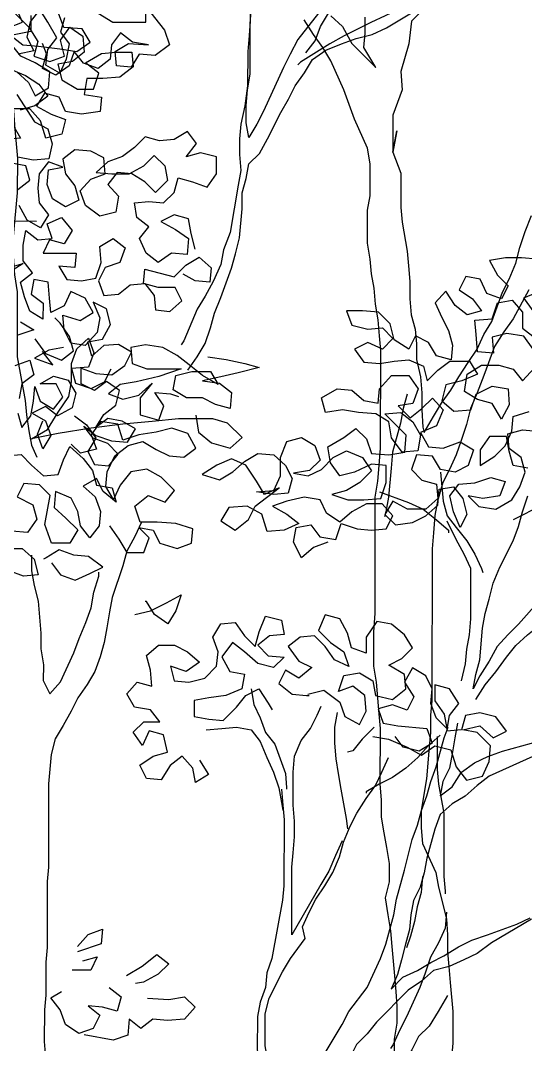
# Model space of a CAD drawing. Header units: inches. Extents: x 350994 to 353538, y 1581369 to 1583842.
# Drawn here: x 351499.661 to 351500.282, y 1583581 to 1583582.262 of the extents above; entities that cross this region are included whole.
import ezdxf

# ---------------------------------------------------------------- set-up
doc = ezdxf.new("R2010")
doc.units = ezdxf.units.IN
doc.header["$MEASUREMENT"] = 0
doc.linetypes.add('1', pattern=[0])
doc.layers.add('FOREST', color=96, linetype='Continuous')
doc.layers.add('TREE', color=81, linetype='1')

# ---------------------------------------------------------------- blocks, each defined once
blk = doc.blocks.new('TREE_4')
at = {"color": 94}
for points in [[(691.3, 6991.6), (630.5, 6913.6), (613.1, 6881.8), (598.6, 6852.9), (555.1, 6757.5), (540.7, 6728.6), (523.3, 6699.7), (517.5, 6731.5), (517.6, 6769.1), (520.5, 6803.8), (526.3, 6838.5), (526.4, 6948.4), (529.3, 6986)], [(647.8, 6884.7), (668, 6910.7), (679.6, 6942.5), (697, 6971.4), (717.3, 7000.2), (734.7, 7029.1), (778.1, 7115.8), (801.3, 7150.5), (818.6, 7179.4), (850.5, 7196.7), (882.3, 7211.2), (911.2, 7225.6), (940.1, 7242.9), (966.2, 7266), (989.3, 7289.1), (1015.4, 7312.2), (1047.2, 7338.2), (1073.2, 7364.2), (1084.8, 7381.6)], [(526.5, 7029.3), (526.4, 6954.2), (523.5, 6922.4), (520.6, 6887.7), (520.5, 6812.5), (514.7, 6769.1), (506, 6728.7), (503, 6696.9), (503, 6662.2), (505.9, 6627.5), (500.1, 6595.7), (482.6, 6491.6), (468.1, 6454), (462.3, 6422.2), (444.9, 6384.6), (427.6, 6352.9), (410.2, 6324), (381.2, 6254.6), (375.4, 6245.9)], [(389.8, 6191), (410.1, 6219.9), (427.5, 6248.8), (439.1, 6283.5), (447.8, 6315.3), (462.3, 6349.9), (485.4, 6413.5), (494.1, 6445.3), (502.8, 6480), (508.7, 6543.6), (508.7, 6578.3), (517.4, 6610.1), (523.2, 6641.9), (546.4, 6665), (563.8, 6696.8), (592.7, 6754.6), (610.1, 6783.5), (624.6, 6812.4), (644.9, 6841.3), (662.2, 6870.2), (691.2, 6890.4), (725.9, 6904.8), (757.7, 6916.4), (792.4, 6925), (824.2, 6939.4), (882.1, 6974.1)], [(46.5, 6966.2), (46.4, 6931.5), (3.1, 6922.8), (29.1, 6902.6), (63.8, 6899.6), (110, 6893.8), (147.6, 6888), (176.5, 6908.2), (159.2, 6937.1), (118.7, 6940.1), (107.2, 6971.9)], [(193.9, 6971.8), (225.7, 6951.5), (298, 6951.5), (298, 6986.2), (338.5, 6934.1), (350, 6902.3), (318.2, 6879.2), (283.5, 6882.1), (266.1, 6853.2), (234.3, 6856.1), (231.4, 6887.9), (260.4, 6905.3), (303.7, 6902.3), (269, 6908.1), (243, 6928.4), (222.8, 6902.4), (219.9, 6870.6), (193.8, 6850.4), (162, 6862), (141.8, 6888), (130.2, 6856.2), (101.3, 6836), (72.4, 6850.5), (81.1, 6882.3), (72.4, 6905.4)], [(960.2, 7063.6), (937.1, 7037.6), (911, 7014.5), (879.2, 6997.2), (850.3, 6979.9), (821.3, 6965.5), (789.5, 6951), (731.7, 6922.2), (699.8, 6904.8), (636.2, 6864.4), (630.4, 6858.7)], [(-14.3, 6893.9), (-14.3, 6859.2), (-5.7, 6824.5), (2.9, 6792.7), (8.7, 6758), (11.5, 6717.5), (17.3, 6653.9), (17.2, 6578.8), (8.4, 6483.4), (8.4, 6440), (11.3, 6399.5), (17, 6361.9), (16.9, 6220.2), (34.1, 6124.8), (37, 6093), (42.7, 6058.3), (48.5, 6026.5), (60, 6000.5)], [(696, 5814.8), (664.1, 5803.3), (638.1, 5780.2), (620.8, 5814.9), (626.6, 5846.7), (658.4, 5852.5), (678.6, 5826.4), (713.3, 5820.6), (724.9, 5855.3), (759.6, 5843.7), (791.4, 5840.8), (823.2, 5843.6), (837.7, 5872.5), (814.6, 5898.6), (779.9, 5898.6), (748.1, 5881.3), (722, 5858.2), (693.1, 5878.4), (678.7, 5907.4), (644, 5913.2), (606.4, 5904.5), (574.6, 5893), (606.4, 5875.6), (632.4, 5855.4), (600.6, 5840.9), (563, 5838.1), (551.4, 5875.7), (519.7, 5893.1), (479.2, 5890.2), (461.8, 5861.3), (493.6, 5841), (522.5, 5864.1), (537, 5893), (589.1, 5933.5), (557.3, 5919), (539.9, 5948), (516.8, 5982.7), (485.1, 5997.2), (453.2, 5982.7), (421.4, 5962.5), (459, 5950.9), (487.9, 5968.3), (514, 5991.4), (542.9, 6008.7), (577.6, 6005.8), (603.6, 5982.6), (618, 5953.7), (609.3, 5921.9), (577.5, 5919), (539.9, 5924.8), (577.5, 5927.7), (592, 5959.5), (592, 6000), (606.5, 6034.7), (638.3, 6043.3), (667.2, 6025.9), (678.8, 5994.1), (655.6, 5971), (620.9, 5965.2), (652.7, 5959.4), (681.6, 5973.9), (707.7, 5999.9), (736.6, 6014.3), (771.3, 5999.8), (791.5, 5970.9), (765.5, 5944.9), (736.5, 5927.6), (704.7, 5918.9), (739.4, 5907.3), (774.1, 5907.3), (811.7, 5910.1), (823.3, 5944.8), (823.3, 5982.4), (791.5, 5985.3), (753.9, 5968), (722.1, 5959.4), (701.9, 5988.3), (696.1, 6023), (730.9, 6043.2), (756.9, 6063.4), (780, 6040.3), (791.5, 6008.5), (829.1, 6005.5), (863.8, 6011.3), (866.8, 6048.9), (820.5, 6095.2), (855.2, 6098), (881.2, 6077.8), (898.6, 6048.8), (892.7, 6014.2), (858, 6011.3), (834.9, 6043.1), (829.2, 6077.8), (800.3, 6095.2), (762.7, 6098.1), (728, 6103.9), (690.4, 6098.2), (681.8, 6130), (716.5, 6150.2), (748.3, 6147.3), (774.3, 6124.1), (806.1, 6118.3), (809, 6150.1), (835.1, 6179), (872.7, 6179), (892.9, 6150), (881.3, 6118.2), (849.5, 6112.5), (875.5, 6086.4), (901.5, 6106.7), (924.7, 6129.8), (947.8, 6103.7), (933.3, 6069), (898.6, 6054.6), (915.9, 6022.8), (947.7, 6019.9), (985.3, 6034.3), (1014.2, 6016.9), (1002.6, 5982.2), (973.7, 5967.8), (941.9, 5973.6), (924.5, 6002.6), (889.8, 6005.5), (878.3, 5973.7), (901.4, 5950.5), (933.2, 5941.8), (936, 5910), (910, 5886.9), (869.5, 5887), (837.7, 5904.3), (820.3, 5875.4), (843.4, 5852.3), (881, 5858), (910, 5872.5), (936, 5895.6), (938.9, 5930.3), (970.7, 5936), (991, 5910), (999.6, 5875.3), (985.1, 5846.4), (970.7, 5881.1), (962, 5915.8), (982.3, 5941.8), (1017, 5944.6), (1051.7, 5956.2), (1083.5, 5947.5), (1071.9, 5915.7), (1034.3, 5909.9), (1002.5, 5915.7), (1025.6, 5892.6), (1063.2, 5886.8), (1097.9, 5907), (1115.3, 5935.9), (1126.9, 5967.7), (1118.3, 5999.5), (1092.3, 6019.8), (1089.4, 6051.6), (1121.2, 6060.2), (1153, 6057.3)], [(1132.7, 5976.3), (1100.9, 5982.2), (1092.2, 6014), (1086.5, 6045.8), (1048.9, 6045.8), (1028.6, 6016.9), (1028.6, 5982.2), (1060.4, 6002.4), (1083.6, 6025.5), (1098.1, 6057.3), (1101, 6089.1), (1135.7, 6100.7)], [(1153.3, 6433.2), (1118.7, 6436.1), (1084, 6436.1), (1049.3, 6430.4), (1066.6, 6398.5), (1089.7, 6375.4), (1075.2, 6346.5), (1043.4, 6358.1), (1029, 6389.9), (997.2, 6395.7), (982.7, 6366.8), (1011.6, 6346.5), (1031.8, 6320.5), (1000, 6311.9), (974, 6332.1), (953.8, 6363.9), (930.6, 6337.9), (945.1, 6306.1), (959.5, 6277.2), (968.1, 6245.4), (965.2, 6213.6), (933.4, 6222.3), (916.1, 6251.2), (887.2, 6265.7), (872.7, 6236.8), (840.9, 6257.1), (832.3, 6291.8), (806.3, 6317.8), (771.6, 6320.7), (736.9, 6320.8), (748.4, 6289), (783.1, 6280.3), (814.9, 6283.1), (838, 6260), (814.9, 6236.9), (783.1, 6251.3), (754.2, 6236.9), (774.4, 6208), (809.1, 6205.1), (840.9, 6210.8), (872.7, 6213.7), (904.5, 6199.2), (913.1, 6167.4), (936.3, 6190.5), (962.3, 6210.7), (1005.7, 6210.7), (1023, 6181.7), (988.3, 6167.3), (953.6, 6158.7), (944.9, 6124), (970.9, 6100.8), (1008.5, 6103.7), (1020.1, 6138.4), (1054.8, 6155.7), (1089.5, 6149.9), (1092.3, 6115.2), (1075, 6083.4), (1054.8, 6118.1), (1023, 6126.8), (994.1, 6144.2), (999.9, 6181.7), (1031.7, 6202), (1069.3, 6201.9), (1101.1, 6193.2), (1121.3, 6167.2), (1147.3, 6196.1)], [(1144.5, 6236.6), (1124.3, 6265.5), (1086.7, 6271.3), (1054.9, 6262.7), (1057.7, 6228), (1023.1, 6230.9), (1020.2, 6268.5), (1017.3, 6300.3), (1054.9, 6303.1), (1066.5, 6337.8), (1098.3, 6343.6), (1121.4, 6317.5), (1121.4, 6282.8), (1150.3, 6259.7)], [(1144.6, 6320.4), (1124.4, 6349.3), (1159.1, 6363.8)], [(444.7, 6084), (369.5, 6084), (311.7, 6078.3), (248, 6072.6), (178.6, 6064), (106.3, 6052.5), (48.5, 6040.9), (83.2, 6061.2), (106.4, 6098.7), (129.6, 6133.4), (135.4, 6165.2), (135.4, 6205.7), (147, 6237.5), (173, 6260.6), (184.6, 6228.8), (173, 6197), (135.4, 6194.1), (144, 6162.3), (178.7, 6150.7), (207.6, 6165.1), (222.1, 6194)], [(118.1, 6240.4), (86.3, 6234.6), (54.5, 6217.3), (94.9, 6202.8), (74.7, 6228.9), (71.8, 6231.8)], [(433.2, 6219.9), (473.7, 6214), (514.2, 6205.3), (546, 6196.6), (499.7, 6185.1), (462.1, 6176.5), (421.6, 6167.8), (459.2, 6162), (485.2, 6141.7), (482.3, 6107), (450.5, 6115.8), (421.6, 6130.2), (386.9, 6130.3), (358, 6147.6), (363.8, 6179.4), (398.5, 6188.1), (439, 6188), (456.3, 6159.1), (421.6, 6179.4), (392.7, 6202.5), (366.7, 6222.8), (334.9, 6240.2), (297.4, 6246), (265.5, 6240.2), (268.4, 6205.5), (300.2, 6194), (375.4, 6193.9), (326.2, 6176.6), (277, 6165.1), (242.3, 6159.3), (216.3, 6139.1), (248.1, 6127.5), (282.8, 6136.1), (311.7, 6162.1), (285.7, 6130.4), (285.6, 6092.8), (326.1, 6081.2), (337.7, 6113), (317.5, 6141.9), (352.2, 6139), (369.5, 6133.2)], [(-6.5, 6003.4), (25.3, 6006.3), (48.5, 5983.1), (74.5, 5960), (106.3, 5962.8), (117.9, 5994.6), (132.3, 6023.5), (161.2, 5997.5), (181.4, 5971.4), (190.1, 5939.6), (224.8, 5933.8), (233.4, 5902), (204.5, 5925.2), (190.1, 5954.1), (161.2, 5936.8), (187.2, 5913.6), (198.7, 5881.8), (195.8, 5850), (175.5, 5824), (155.3, 5850), (149.6, 5881.8), (135.1, 5910.8), (100.4, 5925.2), (97.5, 5890.6), (123.5, 5867.4), (149.5, 5841.4), (132.2, 5812.5), (91.7, 5812.5), (77.3, 5853), (88.9, 5916.6), (65.8, 5939.7), (31.1, 5942.7), (16.6, 5913.8), (51.3, 5896.4), (59.9, 5864.6), (39.6, 5835.7), (5, 5838.6)], [(-6.6, 5801), (28.1, 5801), (54.1, 5777.8), (62.7, 5743.1), (30.9, 5740.3), (-0.9, 5751.9)], [(407.1, 6092.7), (412.8, 6055.1), (441.7, 6031.9), (482.2, 6020.3), (508.2, 6043.4), (476.5, 6075.2), (444.7, 6084)], [(218.9, 5850), (239.1, 5821), (256.5, 5792.1), (294, 5792.1), (305.6, 5823.9), (282.5, 5847), (314.3, 5841.2), (328.8, 5812.3), (366.3, 5800.7), (398.1, 5812.2), (401.1, 5844), (363.5, 5855.6), (323, 5858.5), (285.4, 5858.6), (273.9, 5893.3), (302.8, 5916.4), (340.4, 5901.9), (360.7, 5927.9), (331.8, 5956.8), (300, 5974.2), (265.3, 5968.5), (242.1, 5939.6), (227.7, 5907.8), (210.3, 5936.7), (213.2, 5968.5), (230.6, 6003.2), (259.6, 6026.3), (291.4, 6034.9), (320.3, 6017.6), (349.2, 6003.1), (381, 6000.2), (407, 6020.4), (389.7, 6052.2), (355, 6063.8), (320.3, 6055.2), (282.7, 6049.4), (248, 6037.9), (236.5, 6072.6), (198.9, 6078.4), (178.6, 6049.5), (190.2, 6017.7), (155.5, 6009), (135.2, 6029.3)], [(941.9, 5967.8), (947.6, 5904.2), (956.2, 5872.4), (976.4, 5846.4), (999.5, 5817.4), (1016.9, 5788.5), (1031.3, 5756.7), (1034.2, 5748)], [(1158.4, 5687.2), (1112.1, 5635.2), (1089, 5612.1), (1065.8, 5586.1), (1048.5, 5554.3), (1028.2, 5522.5), (1013.7, 5493.6), (1019.5, 5525.4), (1028.2, 5557.2), (1034.1, 5626.6), (1039.9, 5658.4), (1048.6, 5690.2), (1057.3, 5724.9), (1071.8, 5759.6), (1100.7, 5817.4), (1112.3, 5849.1), (1121, 5880.9), (1132.6, 5915.6)], [(1262.8, 5950.2), (1230.9, 5927.1), (1196.2, 5912.7), (1164.4, 5895.4), (1100.8, 5863.6)], [(808.8, 5924.6), (872.4, 5901.4), (904.2, 5886.9), (933.1, 5863.8), (959.1, 5840.6), (959.1, 5834.8)], [(288.3, 5858.6), (273.8, 5826.8), (256.5, 5795), (247.8, 5763.2), (224.6, 5693.8), (218.8, 5662), (212.9, 5627.3), (207.1, 5595.5), (198.4, 5563.7), (186.8, 5532), (169.5, 5503.1), (149.2, 5474.2), (134.7, 5445.3), (117.3, 5413.5), (100, 5384.6), (91.2, 5349.9), (85.4, 5286.3), (85.2, 5104.1), (82.3, 5072.3), (82.2, 4927.8), (79.3, 4896), (79.2, 4823.7), (76.3, 4791.9), (76.2, 4722.5), (79.1, 4687.8)], [(987.7, 5511), (996.4, 5548.6), (999.3, 5580.4), (1005.1, 5612.2), (1008.1, 5646.9), (1008.2, 5756.7), (993.7, 5788.5), (976.4, 5820.4), (956.2, 5860.9)], [(48.3, 5786.5), (48.2, 5751.8), (54, 5720), (62.6, 5685.3), (68.4, 5615.9), (68.3, 5581.2), (74.1, 5546.5), (74, 5511.8), (88.5, 5482.9), (111.6, 5508.9), (140.6, 5572.5), (152.2, 5604.3), (166.7, 5638.9), (178.3, 5670.7), (184.1, 5705.4), (195.7, 5740.1), (195.7, 5748.8)], [(91.6, 5769.1), (111.8, 5743.1), (143.6, 5731.5), (175.5, 5745.9), (204.4, 5760.3), (172.6, 5783.5), (140.8, 5786.4), (109, 5798), (80.1, 5780.7), (74.3, 5777.8)], [(1019.5, 5470.5), (1039.7, 5502.3), (1062.9, 5531.1), (1086.1, 5562.9), (1106.3, 5588.9), (1132.4, 5612), (1161.3, 5635.1), (1187.3, 5658.3), (1213.4, 5684.2), (1239.4, 5707.4), (1268.4, 5724.7), (1300.2, 5739.1), (1332, 5750.6), (1363.8, 5759.3), (1395.6, 5762.1), (1427.4, 5770.8), (1462.1, 5776.5), (1493.9, 5782.3), (1566.2, 5782.2), (1598, 5770.6), (1609.6, 5762)], [(-106.2, 4381.5), (-80.2, 4358.3), (-60, 4320.7), (-8, 4268.6), (-34, 4312), (-31.1, 4343.8), (-31.1, 4378.5)], [(273.7, 5656.2), (308.4, 5664.8), (343.1, 5682.2), (374.9, 5699.5), (363.3, 5664.8), (345.9, 5635.9), (317.1, 5656.2), (299.7, 5685.1), (296.8, 5685.1)], [(2022.5, 5163.1), (2013.8, 5197.8), (2008.1, 5229.6), (1976.3, 5238.3), (1947.3, 5223.9), (1979.1, 5206.5), (2008, 5186.2), (2005.1, 5151.5), (1970.4, 5154.4), (1941.5, 5134.2), (1915.5, 5154.5), (1901.1, 5186.3), (1921.3, 5212.3), (1895.3, 5232.6), (1889.6, 5264.4), (1921.4, 5267.3), (1953.2, 5264.3), (1976.3, 5287.4), (1985, 5319.2), (2016.8, 5310.5), (2048.6, 5298.9), (2068.9, 5327.8), (2068.9, 5365.4), (2034.2, 5374.1), (2002.4, 5365.5), (2025.6, 5394.4), (2005.4, 5420.4), (1976.4, 5403.1), (1944.6, 5400.2), (1912.8, 5408.9), (1889.7, 5385.8), (1863.6, 5365.6), (1831.8, 5354.1), (1805.8, 5331), (1840.5, 5328), (1878.1, 5328), (1909.9, 5345.3), (1933, 5368.4), (1956.1, 5345.3), (1961.9, 5313.5), (1935.8, 5287.5), (1912.7, 5310.6), (1883.8, 5328), (1852, 5330.9), (1831.8, 5304.9), (1854.9, 5278.9), (1849.1, 5244.2), (1814.4, 5235.5), (1782.6, 5258.7), (1771, 5290.5), (1794.2, 5316.5), (1826, 5328.1), (1823.1, 5362.8), (1794.3, 5377.2), (1759.6, 5380.2), (1733.5, 5359.9), (1739.3, 5328.1), (1759.5, 5302.1), (1768.1, 5270.3), (1739.2, 5255.9), (1710.3, 5273.2), (1698.8, 5305), (1701.7, 5336.8), (1733.5, 5342.6), (1701.7, 5354.2), (1681.4, 5328.2), (1678.5, 5296.4), (1681.4, 5264.6), (1701.6, 5238.5), (1684.2, 5209.6), (1655.3, 5227), (1638, 5258.8)], [(1635.2, 5293.5), (1661.2, 5313.8), (1652.5, 5345.6), (1620.7, 5351.4)], [(1632.5, 5550.9), (1658.5, 5527.7), (1672.9, 5498.8), (1701.9, 5516.1), (1704.8, 5550.8), (1673, 5571.1), (1641.2, 5585.6), (1618.1, 5614.5)], [(1629.7, 5678.1), (1658.6, 5649.1), (1678.8, 5617.3), (1670.1, 5585.5), (1704.8, 5573.9), (1736.6, 5585.5), (1728, 5620.2), (1748.2, 5649.1), (1777.1, 5628.8), (1780, 5594.1), (1754, 5573.9), (1722.1, 5568.1), (1730.8, 5533.4), (1765.5, 5513.2), (1800.2, 5513.1), (1811.8, 5547.8), (1782.9, 5571), (1817.6, 5591.2), (1849.4, 5594), (1884.1, 5594), (1886.9, 5562.2), (1858, 5539.1), (1820.4, 5536.2), (1785.7, 5536.3), (1779.9, 5501.6), (1817.5, 5495.8), (1814.6, 5464), (1774.1, 5458.2), (1739.4, 5464), (1725, 5495.8), (1693.2, 5504.5), (1675.8, 5475.7), (1707.6, 5458.3), (1739.4, 5446.7), (1730.7, 5414.9), (1696, 5406.2), (1684.4, 5443.8), (1661.3, 5469.9), (1626.6, 5469.9)], [(1623.7, 5435.2), (1641, 5406.3), (1609.2, 5403.4)], [(415.1, 5338), (435.3, 5306.2), (406.3, 5288.9), (400.6, 5320.7), (377.5, 5346.7), (351.4, 5326.5), (331.2, 5294.7), (299.4, 5297.7), (284.9, 5326.6), (313.9, 5346.8), (345.7, 5355.4), (337, 5393), (305.3, 5401.7), (290.8, 5369.9), (270.6, 5398.9), (293.7, 5422), (328.4, 5422), (308.2, 5448), (273.5, 5453.8), (256.2, 5482.7), (279.3, 5508.7), (311.1, 5500), (308.3, 5534.7), (299.6, 5566.5), (325.7, 5589.6), (360.4, 5589.6), (389.3, 5575.1), (415.3, 5552), (386.3, 5531.8), (351.6, 5543.4), (360.3, 5511.6), (392.1, 5508.6), (426.8, 5517.3), (452.8, 5543.3), (455.8, 5575.1), (444.2, 5606.9), (461.6, 5635.8), (493.4, 5638.6), (513.6, 5609.7), (536.7, 5586.6), (545.4, 5618.4), (559.9, 5653), (594.6, 5644.3), (600.4, 5612.5), (568.6, 5609.7), (542.5, 5589.5), (565.6, 5566.3), (600.3, 5563.4), (577.2, 5540.3), (542.5, 5549), (513.6, 5575), (487.6, 5595.3), (464.4, 5563.5), (481.7, 5531.7), (513.5, 5525.9), (507.7, 5494.1), (473, 5479.6), (435.4, 5473.9), (403.6, 5468.1), (403.6, 5433.4), (435.4, 5427.6), (467.2, 5424.7), (496.1, 5453.6), (516.4, 5479.6), (545.3, 5494), (565.5, 5462.2), (574.2, 5447.7)], [(652.3, 5482.4), (687, 5491), (721.7, 5465), (733.2, 5433.1), (765, 5415.8), (779.5, 5444.7), (776.6, 5479.4), (750.6, 5499.6), (718.8, 5488.1), (730.4, 5522.8), (765.1, 5528.5), (794, 5511.2), (799.7, 5479.3), (837.3, 5470.6), (866.2, 5493.7), (863.4, 5525.5), (828.7, 5545.8), (857.6, 5560.2), (880.8, 5583.4), (863.5, 5612.3), (834.6, 5635.4), (802.8, 5641.3), (779.6, 5606.6), (779.6, 5571.9), (747.8, 5583.5), (739.1, 5615.3), (721.8, 5647.1), (690, 5655.8), (675.5, 5621.1), (701.5, 5595.1), (730.4, 5574.8), (742, 5543), (710.2, 5557.5), (690, 5586.4), (666.9, 5609.6), (635, 5606.7), (609, 5586.5), (632.1, 5554.7), (661, 5540.2), (632.1, 5517.1), (603.2, 5534.5), (588.7, 5505.6), (617.6, 5482.4), (649.4, 5479.5), (655.2, 5479.5)], [(793.9, 5389.7), (828.6, 5383.9), (869, 5366.5), (900.8, 5349.1), (929.7, 5369.4), (964.4, 5360.7), (976, 5323.1), (999.1, 5294.1), (1033.8, 5302.8), (1048.3, 5334.6), (1051.2, 5369.2), (1022.3, 5398.2), (990.5, 5404), (1028.1, 5412.6), (1057, 5386.6), (1085.9, 5401), (1062.8, 5432.8), (1028.1, 5441.5), (996.3, 5435.8), (987.6, 5404), (955.8, 5401.1), (961.6, 5435.8), (981.9, 5461.8), (961.7, 5493.7), (929.9, 5502.4), (929.8, 5467.7), (950, 5438.7), (955.8, 5406.9), (932.7, 5430.1), (921.2, 5461.9), (924.1, 5493.7), (909.6, 5522.6), (880.7, 5540), (863.4, 5508.2), (883.6, 5476.4), (869.1, 5447.5), (837.3, 5459.1), (805.5, 5450.4), (817, 5418.6), (848.8, 5412.8), (912.4, 5407), (924, 5375.1), (895, 5357.8), (860.4, 5366.5), (843, 5389.7)], [(528, 5494.1), (533.7, 5459.4), (548.1, 5430.4), (559.7, 5398.6), (579.9, 5372.6), (603, 5308.9), (605.8, 5277.1), (605.8, 5274.2)], [(978.9, 5418.5), (973.1, 5386.7), (967.3, 5352), (961.5, 5320.2), (947, 5291.3), (941.2, 5259.5), (967.2, 5279.7), (987.5, 5311.5), (1016.4, 5331.7), (1045.4, 5346.1), (1077.2, 5357.7), (1140.8, 5374.9), (1175.5, 5386.5), (1239.1, 5403.8), (1268.1, 5418.2), (1297, 5435.5), (1323, 5455.7), (1337.5, 5470.2)], [(727.2, 5161.4), (712.7, 5129.6), (698.2, 5094.9), (680.8, 5066), (617.1, 4956.2), (617.2, 5034.3), (617.2, 5103.6), (620.2, 5135.4), (623.1, 5170.1), (623.1, 5204.8), (620.3, 5239.5), (620.3, 5311.8), (623.2, 5346.5), (637.7, 5381.2), (658, 5407.2), (672.5, 5436.1), (681.2, 5456.3)], [(715.9, 5441.8), (710, 5410), (710, 5375.3), (712.9, 5340.6), (718.6, 5308.8), (724.4, 5274.1), (735.9, 5210.5), (738.8, 5187.4)], [(1143.7, 5346), (1048.2, 5302.7), (1022.2, 5282.5), (996.1, 5259.4), (967.2, 5242.1), (941.2, 5219), (929.6, 5187.2), (912.2, 5123.6), (906.4, 5091.8), (897.7, 5060), (883.2, 5031.1), (877.4, 4999.3), (874.4, 4967.5), (865.7, 4935.7), (857, 4901), (848.3, 4869.2), (833.8, 4837.4), (859.9, 4863.4), (891.7, 4877.9), (920.6, 4895.2), (949.6, 4909.6), (981.4, 4929.8), (1010.3, 4944.3), (1045, 4955.8), (1108.6, 4978.9), (1137.6, 4993.3)], [(429.6, 5404.5), (464.3, 5407.4), (496.1, 5410.2), (527.9, 5404.4), (548.1, 5378.4), (562.5, 5343.7), (577, 5311.9), (588.5, 5277.1), (594.2, 5245.3), (597.1, 5228)], [(645.7, 4612.1), (654.4, 4646.8), (671.8, 4675.7), (692, 4701.7), (726.8, 4759.5), (741.3, 4788.4), (781.8, 4840.4), (810.8, 4904), (822.4, 4935.8), (839.8, 4999.4), (845.6, 5034), (863, 5097.6), (871.7, 5132.3), (880.4, 5164.1), (892, 5195.9), (900.7, 5227.7), (912.3, 5259.5), (921, 5291.3), (932.6, 5323.1), (950, 5386.7), (958.7, 5409.8)], [(796.8, 5410), (770.7, 5384), (750.5, 5358), (738.9, 5355.1)], [(941.3, 5392.5), (915.3, 5369.4), (892.1, 5343.4), (866.1, 5320.3), (837.2, 5300.1), (808.2, 5285.6), (779.3, 5268.3), (779.3, 5265.4)], [(573.4, 4545.7), (573.4, 4615.1), (570.6, 4646.9), (564.8, 4681.6), (559.1, 4713.4), (559.1, 4782.8), (567.8, 4817.4), (596.8, 4875.2), (614.2, 4904.1), (646, 4947.5), (640.3, 4973.5), (654.7, 5005.3), (669.2, 5034.2), (689.5, 5063.1), (706.9, 5092), (721.3, 5126.7), (730.1, 5158.5), (744.5, 5193.2), (759, 5222.1), (779.3, 5253.8), (799.6, 5282.7), (814, 5311.6), (828.5, 5343.4)], [(33.3, 2036.5), (33.4, 2143.5), (39.2, 2178.2), (39.2, 2215.8), (36.4, 2247.6), (33.5, 2282.3), (27.8, 2345.9), (24.9, 2380.6), (19.2, 2415.3), (13.4, 2452.9), (22.1, 2487.6), (22.2, 2528), (16.4, 2562.7), (10.7, 2594.5), (4.9, 2629.3), (4.9, 2666.8), (2.1, 2701.5), (2.2, 2823), (-0.7, 2854.8), (-6.4, 2924.2), (-12.1, 2958.9), (-12.1, 3034), (-9.1, 3074.5), (-8.9, 3329), (-3.1, 3363.6), (-0.2, 3398.3), (2.8, 3435.9), (3, 3649.9), (0.1, 3681.7), (-2.8, 3716.4), (-8.5, 3751.1), (-11.4, 3785.8), (-17.1, 3817.6), (-20, 3849.4), (-25.7, 3884.1), (-25.7, 3956.4), (-19.9, 3988.2), (-19.8, 4057.6), (-25.6, 4092.3), (-54.4, 4155.9), (-77.5, 4219.5), (-106.3, 4283.2), (-123.7, 4312.1), (-143.9, 4341), (-164.1, 4372.9)], [(594.3, 5274.3), (597.1, 5239.6), (600, 5207.7), (599.9, 5063.2), (596.9, 5031.4), (573.7, 4904.2), (562.1, 4872.4), (559.2, 4840.6), (547.6, 4808.8), (541.8, 4777), (541.7, 4704.7), (547.5, 4672.9), (550.3, 4641.1), (550.2, 4537)], [(1675.6, 5224.1), (1597.5, 5224.2)], [(1582.9, 5114.3), (1646.6, 5131.6), (1614.7, 5111.4)], [(1640.7, 5004.4), (1669.6, 4987), (1634.9, 4975.5)], [(1140.5, 4990.4), (1053.7, 4938.4), (1021.8, 4915.3), (992.9, 4900.9), (961.1, 4886.5), (926.4, 4877.8), (900.4, 4854.7), (871.4, 4834.5), (802, 4765.2), (781.7, 4739.2), (758.6, 4716.1), (744.1, 4687.2)], [(1759, 4799), (1785, 4778.7), (1805.2, 4749.8), (1787.9, 4720.9), (1802.3, 4692), (1834.1, 4689.1), (1854.4, 4715.1), (1831.3, 4738.2), (1799.5, 4749.8), (1779.2, 4775.9), (1805.2, 4755.6), (1839.9, 4744), (1874.6, 4741.1), (1892, 4770), (1863.1, 4787.4), (1831.3, 4793.2), (1805.3, 4772.9), (1822.6, 4801.8), (1848.7, 4822.1), (1857.4, 4853.9), (1828.5, 4874.1), (1802.4, 4853.9), (1773.5, 4868.4), (1773.6, 4903.1), (1805.4, 4891.5), (1840.1, 4888.6), (1869, 4908.8), (1883.5, 4937.7), (1854.6, 4955.1), (1822.8, 4952.2), (1796.7, 4929.1), (1788.1, 4960.9), (1819.9, 4966.7), (1837.3, 4998.4), (1828.6, 5033.1), (1799.7, 5047.6), (1814.2, 5012.9), (1808.3, 4981.1), (1782.3, 4952.2), (1750.5, 4958), (1736.1, 4987), (1733.2, 5018.8), (1770.8, 5007.2), (1799.7, 5024.5), (1782.4, 5056.3), (1750.6, 5070.8), (1736.1, 5039), (1707.2, 5024.6), (1704.3, 5056.4), (1701.5, 5091.1), (1669.7, 5096.9), (1663.9, 5065.1), (1689.9, 5044.8), (1689.8, 5010.1), (1660.9, 5027.5), (1649.4, 5059.3), (1640.7, 5091.1), (1666.8, 5111.4), (1646.6, 5137.4), (1646.6, 5172.1), (1652.4, 5203.9), (1678.4, 5183.6), (1710.2, 5186.5), (1698.7, 5218.3), (1730.5, 5232.7), (1753.6, 5203.8), (1736.2, 5174.9), (1704.4, 5183.6), (1690, 5154.7), (1762.2, 5154.6), (1759.3, 5122.8), (1724.6, 5125.8), (1742, 5096.8), (1773.8, 5093.9), (1805.6, 5099.7), (1817.2, 5134.3), (1814.3, 5169), (1843.2, 5186.4), (1869.2, 5166.1), (1857.6, 5134.3), (1825.8, 5122.8), (1811.3, 5093.9), (1822.9, 5062.1), (1854.7, 5064.9), (1880.7, 5085.1), (1912.5, 5088), (1932.7, 5062), (1935.6, 5030.2), (1967.4, 5027.2), (1993.5, 5050.3), (1979, 5079.3), (1941.4, 5079.3), (1909.6, 5088), (1912.6, 5119.8), (1976.2, 5102.4), (2002.2, 5128.4), (2031.1, 5145.7), (2057.1, 5122.6), (2054.2, 5090.8), (2022.4, 5093.7), (1996.4, 5108.2)], [(1672.4, 4966.8), (1695.5, 4935), (1730.2, 4920.5), (1756.3, 4940.7), (1747.6, 4972.5), (1727.4, 5001.4), (1715.9, 5013)], [(148.7, 4930.6), (171.8, 4956.6), (203.7, 4968.1), (200.7, 4936.3), (148.7, 4919)], [(160.2, 4898.8), (192, 4907.4), (177.6, 4878.5), (137.1, 4878.6)], [(255.6, 4866.9), (290.3, 4887.1), (322.2, 4913.1), (348.2, 4892.8), (325, 4869.7), (293.2, 4852.4), (275.8, 4849.5)], [(1629, 4909), (1660.8, 4920.5), (1669.5, 4888.7), (1643.4, 4868.5), (1637.6, 4836.7)], [(1634.7, 4804.9), (1643.3, 4773.1), (1663.6, 4799.1), (1669.4, 4830.9), (1672.3, 4862.7), (1683.9, 4830.9), (1712.8, 4813.5), (1733, 4839.5), (1718.6, 4868.4), (1683.9, 4868.5), (1712.8, 4885.8), (1744.6, 4877.1), (1762, 4848.2), (1753.3, 4816.4), (1721.4, 4799), (1695.4, 4819.3), (1666.5, 4804.9), (1695.4, 4787.5), (1706.9, 4755.7), (1689.6, 4726.8), (1678, 4758.6), (1689.6, 4787.5)], [(218, 4840.9), (244, 4820.6), (235.3, 4788.8), (203.5, 4797.5), (171.7, 4800.5), (197.7, 4780.2), (183.2, 4751.3), (151.4, 4739.8), (122.5, 4760), (111, 4791.8), (90.8, 4817.9), (113.9, 4832.3)], [(301.8, 4817.7), (348.1, 4814.8), (382.8, 4820.5), (405.9, 4797.4), (382.7, 4771.4), (345.2, 4768.5), (313.3, 4771.4), (287.3, 4751.2), (261.3, 4771.5), (258.4, 4736.8), (226.6, 4725.2), (163, 4736.9)], [(-687.9, 4377), (-697, 4346), (-677.7, 4320.1), (-684.7, 4287.1), (-698, 4256), (-729.2, 4273.3), (-724.3, 4308.2), (-704.8, 4333.5), (-724.4, 4367.5), (-741.7, 4395.6), (-763.3, 4368.2), (-770.3, 4335.2), (-754.9, 4305.1), (-789.4, 4297.7)], [(-804.6, 4264.5), (-773.5, 4251.2), (-744.2, 4231.8), (-724.8, 4205.9), (-752.7, 4184.5), (-785.1, 4175.1)], [(-792.5, 4209.7), (-753.5, 4149.7), (-724.3, 4134.3), (-715, 4101.9), (-722, 4068.9), (-756.7, 4065.7), (-789.7, 4072.7)], [(-809.9, 4356.3), (-779.6, 4367.6), (-795.2, 4401.9)], [(98.2, 3470.5), (118.5, 3505.2), (135.8, 3534.1), (156.1, 3563), (173.5, 3591.9), (193.8, 3623.7), (214, 3652.6), (228.5, 3684.4), (245.9, 3713.3), (269.1, 3776.9), (283.6, 3805.8), (298, 3840.4), (306.7, 3875.1), (318.3, 3909.8), (332.8, 3944.5)], [(87.5, 4387.1), (70.1, 4369.8), (64.3, 4320.6), (46.9, 4259.9), (49.7, 4219.4), (29.4, 4164.5), (29.4, 4083.6), (38.1, 4129.8), (29.4, 4083.6), (46.7, 4037.3), (46.6, 3962.1), (49.5, 3930.3), (61, 3866.7), (63.8, 3834.9), (66.7, 3800.2), (66.7, 3762.6), (69.5, 3727.9), (78.2, 3696.1), (81, 3664.3), (81, 3629.6), (89.6, 3592), (92.5, 3557.3), (92.5, 3519.7), (95.3, 3482.1), (98.2, 3470.5)], [(326.9, 3782.6), (292.1, 3719), (271.9, 3690.1), (251.6, 3658.3), (228.4, 3594.7), (213.9, 3557.2), (199.4, 3522.5), (190.7, 3487.8), (179.1, 3453.1), (167.5, 3421.3), (153.1, 3389.5), (138.6, 3360.6), (127, 3320.2), (121.2, 3288.4), (118.2, 3250.8), (115.3, 3216.1), (115, 2883.6), (112.1, 2851.8), (112.1, 2814.2), (109.1, 2782.4), (103.3, 2713), (91.7, 2643.6), (91.6, 2606), (94.5, 2571.3), (123.3, 2507.7), (129.1, 2475.9), (146.4, 2406.5), (149.2, 2371.8), (149.2, 2334.2), (152.1, 2302.4), (154.9, 2267.7), (160.7, 2204.1), (160.6, 2134.7), (157.7, 2102.9)], [(60.7, 3554.4), (52, 3522.6), (46.2, 3490.8), (28.8, 3427.2), (25.8, 3392.5), (20, 3328.9), (14.2, 3297.1), (11.3, 3285.6)], [(126.5, 2805.5), (126.4, 2733.2), (129.3, 2701.4), (140.8, 2637.8), (140.7, 2499), (143.5, 2467.2), (143.5, 2461.4)], [(94.4, 2499.1), (91.5, 2464.4), (82.8, 2432.6), (77, 2400.8), (68.3, 2369), (59.6, 2343)], [(146.4, 2420.9), (143.5, 2386.3), (129, 2354.5), (111.6, 2322.7), (100, 2288), (88.4, 2256.2), (59.4, 2192.6), (45, 2163.7), (30.5, 2131.9), (24.7, 2123.3)], [(149.1, 2238.8), (128.8, 2204.1), (108.6, 2172.3), (85.4, 2149.2), (70.9, 2120.3), (53.6, 2091.4), (42, 2071.2)]]:
    blk.add_lwpolyline(points, dxfattribs=at)

msp = doc.modelspace()

# ---------------------------------------------------------------- hatches: boundary and pattern name
at = {"layer": 'FOREST', "lineweight": 5}
h = msp.add_hatch(dxfattribs=at)
h.set_pattern_fill('ANSI31', color=96, scale=50, style=0)
h.paths.add_polyline_path([(351604.9274, 1583347.98), (351663.0036, 1583522.9504), (351611.8779, 1583545.3594), (351490.2916, 1583598.0852), (351436.5696, 1583404.4646), (351529.745, 1583373.1705)])
h.paths.add_polyline_path([(351517.5086, 1583480.1397), (351575.3657, 1583480.1397), (351575.3657, 1583465.1397), (351517.5086, 1583465.1397)], flags=24)

# ---------------------------------------------------------------- block references
at = {"layer": 'TREE', "lineweight": 5, "xscale": 0.0005632341344607994, "yscale": 0.0005632341490127146, "zscale": 0.0005632341444477617}
for p in [(351500.1026, 1583579.7997), (351498.7368, 1583579.072), (351499.6473, 1583578.3442)]:
    msp.add_blockref('TREE_4', p, dxfattribs=at)

doc.saveas('drawing.dxf')
